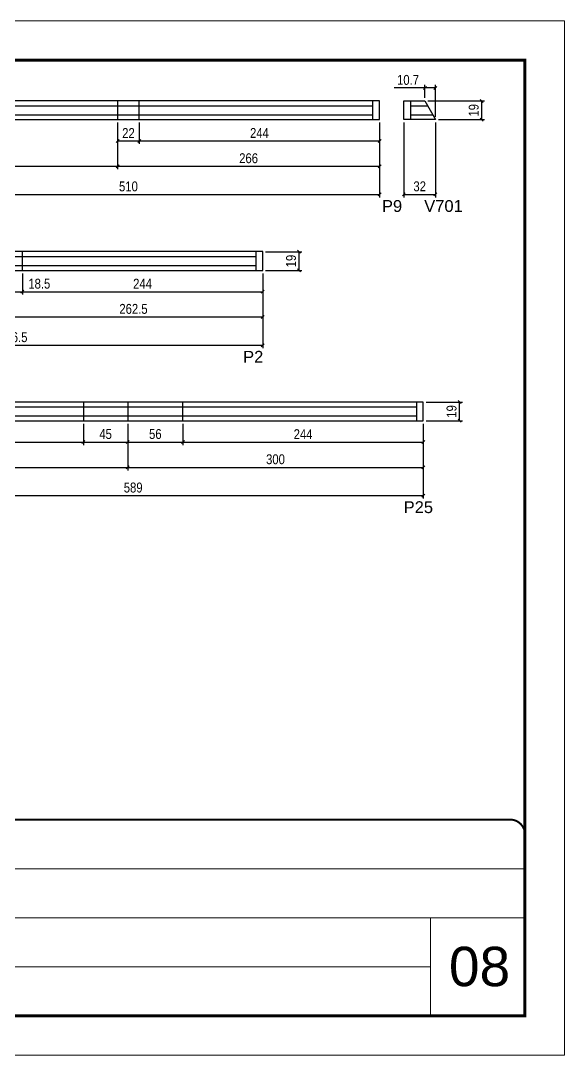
# Model space of a CAD drawing. Extents: x 1959 to 8212, y 239 to 4735.
# Drawn here: x 7660 to 8212, y 2537 to 3587 of the extents above; entities that cross this region are included whole.
import ezdxf

# ---------------------------------------------------------------- set-up
doc = ezdxf.new("R2010")
doc.units = 0
doc.linetypes.add('CONTINUO', pattern=[0])
doc.linetypes.add('DASHED', pattern=[0.75, 0.5, -0.25])
for name, color, linetype in [('5', 5, 'Continuous'), ('COTA', 241, 'Continuous'), ('Painéis', 200, 'Continuous'), ('SARR_2.2x7', 40, 'Continuous')]:
    doc.layers.add(name, color=color, linetype=linetype)
for name, color, linetype, lineweight in [('CARIMBO', 255, 'Continuous', 9), ('Folhas', 255, 'Continuous', 9), ('SARRAFO DE PRESSAO', 251, 'DASHED', 9)]:
    doc.layers.add(name, color=color, linetype=linetype, lineweight=lineweight)
doc.styles.add('ARIAL', font='arial.ttf')
doc.styles.add('COTA TECNICA', font='techl___.ttf', dxfattribs={"height": 10})
doc.styles.add('COTA TECNICA-50', font='techl___.ttf', dxfattribs={"height": 10})
doc.styles.get("Standard").update_dxf_attribs({"font": 'arial.ttf'})
doc.dimstyles.new('COTA PAINEL-50', dxfattribs={"dimtxt": 10, "dimasz": 3, "dimexe": 3, "dimexo": 3, "dimgap": 3, "dimtad": 1, "dimdec": 1, "dimzin": 12, "dimdsep": 46, "dimtxsty": 'COTA TECNICA-50', "dimblk1": 'OBLIQUE', "dimblk2": 'OBLIQUE', "dimsah": 1, "dimcen": 0.9, "dimclrd": 4, "dimclre": 4, "dimclrt": 240, "dimadec": 1, "dimazin": 3, "dimtfac": 1, "dimtdec": 1, "dimtmove": 0, "dimatfit": 3, "dimfxl": 1, "dimtolj": 1, "dimtzin": 12, "dimarcsym": 0})
doc.dimstyles.new('PAINEL', dxfattribs={"dimtxt": 10, "dimasz": 3, "dimexe": 3, "dimexo": 3, "dimgap": 3, "dimtad": 1, "dimdec": 1, "dimzin": 12, "dimdsep": 46, "dimtxsty": 'COTA TECNICA', "dimblk1": 'OBLIQUE', "dimblk2": 'OBLIQUE', "dimsah": 1, "dimcen": 0.9, "dimclrd": 4, "dimclre": 4, "dimclrt": 240, "dimadec": 1, "dimazin": 3, "dimtfac": 1, "dimtdec": 1, "dimtmove": 0, "dimatfit": 3, "dimfxl": 1, "dimtolj": 1, "dimtzin": 12, "dimarcsym": 0})

# ---------------------------------------------------------------- blocks, each defined once
blk = doc.blocks.new('9999999999')
at = {"color": 30, "linetype": 'CONTINUO'}
for p, q in [((98564.6, 34379.6), (99584, 34379.6)), ((98564.6, 34329.8), (99488, 34329.8)), ((99584, 34329.8), (99488, 34329.8)), ((99488, 34329.8), (99488, 34230.2)), ((98564.6, 34280), (99488, 34280))]:
    blk.add_line(p, q, dxfattribs=at)
at = {"color": 30, "linetype": 'CONTINUO', "const_width": 2}
blk.add_lwpolyline([(99584, 34230.2), (99584, 34414.4, 0.414214), (99569, 34429.4), (98229, 34429.4, 0.414214), (98214, 34414.4), (98214, 34245.2, 0.414214), (98229, 34230.2), (99584, 34230.2)], format="xyb", dxfattribs=at)
at = {"layer": 'Folhas'}
blk.add_lwpolyline([(98139, 34190.2), (99624, 34190.2), (99624, 35240.2), (98139, 35240.2)], close=True, dxfattribs=at)
at = {"layer": 'Folhas', "color": 30, "const_width": 3}
blk.add_lwpolyline([(98214, 34230.2), (99584, 34230.2), (99584, 35200.2), (98214, 35200.2)], close=True, dxfattribs=at)
blk = doc.blocks.new('_Oblique')
at = {"color": 0, "linetype": 'ByBlock', "lineweight": -2}
blk.add_line((-0.5, -0.5), (0.5, 0.5), dxfattribs=at)
blk = doc.blocks.new('*D129')
at = {"layer": 'COTA', "color": 4, "linetype": 'ByBlock', "lineweight": -2, "transparency": 16777216}
for p, q in [((7399.5, 3330.2), (7399.5, 3254.3)), ((7906, 3330.2), (7906, 3254.3)), ((7399.5, 3257.3), (7906, 3257.3))]:
    blk.add_line(p, q, dxfattribs=at)
at = {"layer": 'Defpoints', "color": 0, "linetype": 'ByBlock', "transparency": 16777216}
for p in [(7399.5, 3333.2), (7906, 3333.2), (7906, 3257.3)]:
    blk.add_point(p, dxfattribs=at)
at = {"layer": 'COTA', "color": 4, "linetype": 'ByBlock', "lineweight": -2, "transparency": 16777216, "xscale": 3, "yscale": 3, "zscale": 3, "rotation": 180}
blk.add_blockref('_Oblique', (7399.5, 3257.3), dxfattribs=at)
at = {"layer": 'COTA', "color": 4, "linetype": 'ByBlock', "lineweight": -2, "transparency": 16777216, "xscale": 3, "yscale": 3, "zscale": 3}
blk.add_blockref('_Oblique', (7906, 3257.3), dxfattribs=at)
at = {"layer": 'COTA', "color": 240, "linetype": 'ByBlock', "transparency": 16777216, "insert": (7652.8, 3265.4), "char_height": 10, "attachment_point": 5, "style": 'COTA TECNICA-50'}
blk.add_mtext('\\A1;506.5', dxfattribs=at)
blk = doc.blocks.new('*D132')
at = {"layer": 'COTA', "color": 4, "lineweight": -2, "transparency": 16777216}
for p, q in [((7643.5, 3330.2), (7643.5, 3283)), ((7906, 3330.2), (7906, 3283)), ((7643.5, 3286), (7906, 3286))]:
    blk.add_line(p, q, dxfattribs=at)
at = {"layer": 'Defpoints', "color": 0, "transparency": 16777216}
for p in [(7643.5, 3333.2), (7906, 3333.2), (7906, 3286)]:
    blk.add_point(p, dxfattribs=at)
at = {"layer": 'COTA', "color": 4, "lineweight": -2, "transparency": 16777216, "xscale": 3, "yscale": 3, "zscale": 3, "rotation": 180}
blk.add_blockref('_Oblique', (7643.5, 3286), dxfattribs=at)
at = {"layer": 'COTA', "color": 4, "lineweight": -2, "transparency": 16777216, "xscale": 3, "yscale": 3, "zscale": 3}
blk.add_blockref('_Oblique', (7906, 3286), dxfattribs=at)
at = {"layer": 'COTA', "color": 240, "transparency": 16777216, "insert": (7774.8, 3294.1), "char_height": 10, "attachment_point": 5, "style": 'COTA TECNICA'}
blk.add_mtext('\\A1;262.5', dxfattribs=at)
blk = doc.blocks.new('*D130')
at = {"layer": 'COTA', "color": 4, "lineweight": -2, "transparency": 16777216}
for p, q in [((7909, 3352.2), (7945.9, 3352.2)), ((7942.9, 3333.2), (7942.9, 3352.2)), ((7909, 3333.2), (7945.9, 3333.2))]:
    blk.add_line(p, q, dxfattribs=at)
at = {"layer": 'Defpoints', "color": 0, "transparency": 16777216}
for p in [(7906, 3352.2), (7942.9, 3352.2), (7906, 3333.2)]:
    blk.add_point(p, dxfattribs=at)
at = {"layer": 'COTA', "color": 4, "lineweight": -2, "transparency": 16777216, "xscale": 3, "yscale": 3, "zscale": 3}
for p, rotation in [((7942.9, 3352.2), 90), ((7942.9, 3333.2), 270)]:
    blk.add_blockref('_Oblique', p, dxfattribs=dict(at, rotation=rotation))
at = {"layer": 'COTA', "color": 240, "transparency": 16777216, "insert": (7934.8, 3342.7), "char_height": 10, "attachment_point": 5, "rotation": 90, "style": 'COTA TECNICA'}
blk.add_mtext('\\A1;19', dxfattribs=at)
blk = doc.blocks.new('*D133')
at = {"layer": 'COTA', "color": 4, "lineweight": -2, "transparency": 16777216}
for p, q in [((7643.5, 3330.2), (7643.5, 3308.6)), ((7662, 3330.2), (7662, 3308.6)), ((7643.5, 3311.6), (7662, 3311.6)), ((7662, 3311.6), (7693.4, 3311.6))]:
    blk.add_line(p, q, dxfattribs=at)
at = {"layer": 'Defpoints', "color": 0, "transparency": 16777216}
for p in [(7643.5, 3333.2), (7662, 3333.2), (7662, 3311.6)]:
    blk.add_point(p, dxfattribs=at)
at = {"layer": 'COTA', "color": 4, "lineweight": -2, "transparency": 16777216, "xscale": 3, "yscale": 3, "zscale": 3, "rotation": 180}
blk.add_blockref('_Oblique', (7643.5, 3311.6), dxfattribs=at)
at = {"layer": 'COTA', "color": 4, "lineweight": -2, "transparency": 16777216, "xscale": 3, "yscale": 3, "zscale": 3}
blk.add_blockref('_Oblique', (7662, 3311.6), dxfattribs=at)
at = {"layer": 'COTA', "color": 240, "transparency": 16777216, "insert": (7679.2, 3319.7), "char_height": 10, "attachment_point": 5, "style": 'COTA TECNICA'}
blk.add_mtext('\\A1;18.5', dxfattribs=at)
blk = doc.blocks.new('*D134')
at = {"layer": 'COTA', "color": 4, "lineweight": -2, "transparency": 16777216}
for p, q in [((7662, 3330.2), (7662, 3308.6)), ((7906, 3330.2), (7906, 3308.6)), ((7662, 3311.6), (7906, 3311.6))]:
    blk.add_line(p, q, dxfattribs=at)
at = {"layer": 'Defpoints', "color": 0, "transparency": 16777216}
for p in [(7662, 3333.2), (7906, 3333.2), (7906, 3311.6)]:
    blk.add_point(p, dxfattribs=at)
at = {"layer": 'COTA', "color": 4, "lineweight": -2, "transparency": 16777216, "xscale": 3, "yscale": 3, "zscale": 3, "rotation": 180}
blk.add_blockref('_Oblique', (7662, 3311.6), dxfattribs=at)
at = {"layer": 'COTA', "color": 4, "lineweight": -2, "transparency": 16777216, "xscale": 3, "yscale": 3, "zscale": 3}
blk.add_blockref('_Oblique', (7906, 3311.6), dxfattribs=at)
at = {"layer": 'COTA', "color": 240, "transparency": 16777216, "insert": (7784, 3319.7), "char_height": 10, "attachment_point": 5, "style": 'COTA TECNICA'}
blk.add_mtext('\\A1;244', dxfattribs=at)
blk = doc.blocks.new('*D175')
at = {"layer": 'COTA', "color": 4, "linetype": 'ByBlock', "lineweight": -2, "transparency": 16777216}
for p, q in [((7514.7, 3483.2), (7514.7, 3407.3)), ((8024.7, 3483.2), (8024.7, 3407.3)), ((7514.7, 3410.3), (8024.7, 3410.3))]:
    blk.add_line(p, q, dxfattribs=at)
at = {"layer": 'Defpoints', "color": 0, "linetype": 'ByBlock', "transparency": 16777216}
for p in [(7514.7, 3486.2), (8024.7, 3486.2), (8024.7, 3410.3)]:
    blk.add_point(p, dxfattribs=at)
at = {"layer": 'COTA', "color": 4, "linetype": 'ByBlock', "lineweight": -2, "transparency": 16777216, "xscale": 3, "yscale": 3, "zscale": 3, "rotation": 180}
blk.add_blockref('_Oblique', (7514.7, 3410.3), dxfattribs=at)
at = {"layer": 'COTA', "color": 4, "linetype": 'ByBlock', "lineweight": -2, "transparency": 16777216, "xscale": 3, "yscale": 3, "zscale": 3}
blk.add_blockref('_Oblique', (8024.7, 3410.3), dxfattribs=at)
at = {"layer": 'COTA', "color": 240, "linetype": 'ByBlock', "transparency": 16777216, "insert": (7769.7, 3418.4), "char_height": 10, "attachment_point": 5, "style": 'COTA TECNICA-50'}
blk.add_mtext('\\A1;510', dxfattribs=at)
blk = doc.blocks.new('*D178')
at = {"layer": 'COTA', "color": 4, "lineweight": -2, "transparency": 16777216}
for p, q in [((7514.7, 3483.2), (7514.7, 3435.9)), ((7758.7, 3483.2), (7758.7, 3435.9)), ((7514.7, 3438.9), (7758.7, 3438.9))]:
    blk.add_line(p, q, dxfattribs=at)
at = {"layer": 'Defpoints', "color": 0, "transparency": 16777216}
for p in [(7514.7, 3486.2), (7758.7, 3486.2), (7758.7, 3438.9)]:
    blk.add_point(p, dxfattribs=at)
at = {"layer": 'COTA', "color": 4, "lineweight": -2, "transparency": 16777216, "xscale": 3, "yscale": 3, "zscale": 3, "rotation": 180}
blk.add_blockref('_Oblique', (7514.7, 3438.9), dxfattribs=at)
at = {"layer": 'COTA', "color": 4, "lineweight": -2, "transparency": 16777216, "xscale": 3, "yscale": 3, "zscale": 3}
blk.add_blockref('_Oblique', (7758.7, 3438.9), dxfattribs=at)
at = {"layer": 'COTA', "color": 240, "transparency": 16777216, "insert": (7636.7, 3447), "char_height": 10, "attachment_point": 5, "style": 'COTA TECNICA'}
blk.add_mtext('\\A1;244', dxfattribs=at)
blk = doc.blocks.new('*D179')
at = {"layer": 'COTA', "color": 4, "lineweight": -2, "transparency": 16777216}
for p, q in [((7758.7, 3483.2), (7758.7, 3435.9)), ((8024.7, 3483.2), (8024.7, 3435.9)), ((7758.7, 3438.9), (8024.7, 3438.9))]:
    blk.add_line(p, q, dxfattribs=at)
at = {"layer": 'Defpoints', "color": 0, "transparency": 16777216}
for p in [(7758.7, 3486.2), (8024.7, 3486.2), (8024.7, 3438.9)]:
    blk.add_point(p, dxfattribs=at)
at = {"layer": 'COTA', "color": 4, "lineweight": -2, "transparency": 16777216, "xscale": 3, "yscale": 3, "zscale": 3, "rotation": 180}
blk.add_blockref('_Oblique', (7758.7, 3438.9), dxfattribs=at)
at = {"layer": 'COTA', "color": 4, "lineweight": -2, "transparency": 16777216, "xscale": 3, "yscale": 3, "zscale": 3}
blk.add_blockref('_Oblique', (8024.7, 3438.9), dxfattribs=at)
at = {"layer": 'COTA', "color": 240, "transparency": 16777216, "insert": (7891.7, 3447), "char_height": 10, "attachment_point": 5, "style": 'COTA TECNICA'}
blk.add_mtext('\\A1;266', dxfattribs=at)
blk = doc.blocks.new('*D180')
at = {"layer": 'COTA', "color": 4, "lineweight": -2, "transparency": 16777216}
for p, q in [((7758.7, 3483.2), (7758.7, 3461.6)), ((7780.7, 3483.2), (7780.7, 3461.6)), ((7758.7, 3464.6), (7780.7, 3464.6))]:
    blk.add_line(p, q, dxfattribs=at)
at = {"layer": 'Defpoints', "color": 0, "transparency": 16777216}
for p in [(7758.7, 3486.2), (7780.7, 3486.2), (7780.7, 3464.6)]:
    blk.add_point(p, dxfattribs=at)
at = {"layer": 'COTA', "color": 4, "lineweight": -2, "transparency": 16777216, "xscale": 3, "yscale": 3, "zscale": 3, "rotation": 180}
blk.add_blockref('_Oblique', (7758.7, 3464.6), dxfattribs=at)
at = {"layer": 'COTA', "color": 4, "lineweight": -2, "transparency": 16777216, "xscale": 3, "yscale": 3, "zscale": 3}
blk.add_blockref('_Oblique', (7780.7, 3464.6), dxfattribs=at)
at = {"layer": 'COTA', "color": 240, "transparency": 16777216, "insert": (7769.7, 3472.6), "char_height": 10, "attachment_point": 5, "style": 'COTA TECNICA'}
blk.add_mtext('\\A1;22', dxfattribs=at)
blk = doc.blocks.new('*D181')
at = {"layer": 'COTA', "color": 4, "lineweight": -2, "transparency": 16777216}
for p, q in [((7780.7, 3483.2), (7780.7, 3461.6)), ((8024.7, 3483.2), (8024.7, 3461.6)), ((7780.7, 3464.6), (8024.7, 3464.6))]:
    blk.add_line(p, q, dxfattribs=at)
at = {"layer": 'Defpoints', "color": 0, "transparency": 16777216}
for p in [(7780.7, 3486.2), (8024.7, 3486.2), (8024.7, 3464.6)]:
    blk.add_point(p, dxfattribs=at)
at = {"layer": 'COTA', "color": 4, "lineweight": -2, "transparency": 16777216, "xscale": 3, "yscale": 3, "zscale": 3, "rotation": 180}
blk.add_blockref('_Oblique', (7780.7, 3464.6), dxfattribs=at)
at = {"layer": 'COTA', "color": 4, "lineweight": -2, "transparency": 16777216, "xscale": 3, "yscale": 3, "zscale": 3}
blk.add_blockref('_Oblique', (8024.7, 3464.6), dxfattribs=at)
at = {"layer": 'COTA', "color": 240, "transparency": 16777216, "insert": (7902.7, 3472.7), "char_height": 10, "attachment_point": 5, "style": 'COTA TECNICA'}
blk.add_mtext('\\A1;244', dxfattribs=at)
blk = doc.blocks.new('*D177')
at = {"layer": 'COTA', "color": 4, "lineweight": -2, "transparency": 16777216}
for p, q in [((8073.7, 3505.2), (8131.3, 3505.2)), ((8128.3, 3505.2), (8128.3, 3486.2)), ((8084.4, 3486.2), (8131.3, 3486.2))]:
    blk.add_line(p, q, dxfattribs=at)
at = {"layer": 'Defpoints', "color": 0, "transparency": 16777216}
for p in [(8070.7, 3505.2), (8081.4, 3486.2), (8128.3, 3486.2)]:
    blk.add_point(p, dxfattribs=at)
at = {"layer": 'COTA', "color": 4, "lineweight": -2, "transparency": 16777216, "xscale": 3, "yscale": 3, "zscale": 3}
for p, rotation in [((8128.3, 3505.2), 90), ((8128.3, 3486.2), 270)]:
    blk.add_blockref('_Oblique', p, dxfattribs=dict(at, rotation=rotation))
at = {"layer": 'COTA', "color": 240, "transparency": 16777216, "insert": (8120.3, 3495.7), "char_height": 10, "attachment_point": 5, "rotation": 90, "style": 'COTA TECNICA'}
blk.add_mtext('\\A1;19', dxfattribs=at)
blk = doc.blocks.new('*D176')
at = {"layer": 'COTA', "color": 4, "lineweight": -2, "transparency": 16777216}
for p, q in [((8049.3, 3483.2), (8049.3, 3407.3)), ((8081.4, 3483.2), (8081.4, 3407.3)), ((8049.3, 3410.3), (8081.4, 3410.3))]:
    blk.add_line(p, q, dxfattribs=at)
at = {"layer": 'Defpoints', "color": 0, "transparency": 16777216}
for p in [(8049.3, 3486.2), (8081.4, 3486.2), (8081.4, 3410.3)]:
    blk.add_point(p, dxfattribs=at)
at = {"layer": 'COTA', "color": 4, "lineweight": -2, "transparency": 16777216, "xscale": 3, "yscale": 3, "zscale": 3, "rotation": 180}
blk.add_blockref('_Oblique', (8049.3, 3410.3), dxfattribs=at)
at = {"layer": 'COTA', "color": 4, "lineweight": -2, "transparency": 16777216, "xscale": 3, "yscale": 3, "zscale": 3}
blk.add_blockref('_Oblique', (8081.4, 3410.3), dxfattribs=at)
at = {"layer": 'COTA', "color": 240, "transparency": 16777216, "insert": (8065.4, 3418.5), "char_height": 10, "attachment_point": 5, "style": 'COTA TECNICA'}
blk.add_mtext('\\A1;32', dxfattribs=at)
blk = doc.blocks.new('*D182')
at = {"layer": 'COTA', "color": 4, "lineweight": -2, "transparency": 16777216}
for p, q in [((8070.7, 3518.4), (8039.5, 3518.4)), ((8070.7, 3508.2), (8070.7, 3521.4)), ((8081.4, 3518.4), (8070.7, 3518.4)), ((8081.4, 3489.2), (8081.4, 3521.4))]:
    blk.add_line(p, q, dxfattribs=at)
at = {"layer": 'Defpoints', "color": 0, "transparency": 16777216}
for p in [(8070.7, 3518.4), (8070.7, 3505.2), (8081.4, 3486.2)]:
    blk.add_point(p, dxfattribs=at)
at = {"layer": 'COTA', "color": 4, "lineweight": -2, "transparency": 16777216, "xscale": 3, "yscale": 3, "zscale": 3, "rotation": 180}
blk.add_blockref('_Oblique', (8070.7, 3518.4), dxfattribs=at)
at = {"layer": 'COTA', "color": 4, "lineweight": -2, "transparency": 16777216, "xscale": 3, "yscale": 3, "zscale": 3}
blk.add_blockref('_Oblique', (8081.4, 3518.4), dxfattribs=at)
at = {"layer": 'COTA', "color": 240, "transparency": 16777216, "insert": (8053.6, 3526.5), "char_height": 10, "attachment_point": 5, "style": 'COTA TECNICA'}
blk.add_mtext('\\A1;10.7', dxfattribs=at)
blk = doc.blocks.new('*D183')
at = {"layer": 'COTA', "color": 4, "linetype": 'ByBlock', "lineweight": -2, "transparency": 16777216}
for p, q in [((7480, 3177.6), (7480, 3101.7)), ((8069, 3177.6), (8069, 3101.7)), ((7480, 3104.7), (8069, 3104.7))]:
    blk.add_line(p, q, dxfattribs=at)
at = {"layer": 'Defpoints', "color": 0, "linetype": 'ByBlock', "transparency": 16777216}
for p in [(7480, 3180.6), (8069, 3180.6), (8069, 3104.7)]:
    blk.add_point(p, dxfattribs=at)
at = {"layer": 'COTA', "color": 4, "linetype": 'ByBlock', "lineweight": -2, "transparency": 16777216, "xscale": 3, "yscale": 3, "zscale": 3, "rotation": 180}
blk.add_blockref('_Oblique', (7480, 3104.7), dxfattribs=at)
at = {"layer": 'COTA', "color": 4, "linetype": 'ByBlock', "lineweight": -2, "transparency": 16777216, "xscale": 3, "yscale": 3, "zscale": 3}
blk.add_blockref('_Oblique', (8069, 3104.7), dxfattribs=at)
at = {"layer": 'COTA', "color": 240, "linetype": 'ByBlock', "transparency": 16777216, "insert": (7774.5, 3112.8), "char_height": 10, "attachment_point": 5, "style": 'COTA TECNICA-50'}
blk.add_mtext('\\A1;589', dxfattribs=at)
blk = doc.blocks.new('*D189')
at = {"layer": 'COTA', "color": 4, "lineweight": -2, "transparency": 16777216}
for p, q in [((7480, 3177.6), (7480, 3130.3)), ((7769, 3177.6), (7769, 3130.3)), ((7480, 3133.3), (7769, 3133.3))]:
    blk.add_line(p, q, dxfattribs=at)
at = {"layer": 'Defpoints', "color": 0, "transparency": 16777216}
for p in [(7480, 3180.6), (7769, 3180.6), (7769, 3133.3)]:
    blk.add_point(p, dxfattribs=at)
at = {"layer": 'COTA', "color": 4, "lineweight": -2, "transparency": 16777216, "xscale": 3, "yscale": 3, "zscale": 3, "rotation": 180}
blk.add_blockref('_Oblique', (7480, 3133.3), dxfattribs=at)
at = {"layer": 'COTA', "color": 4, "lineweight": -2, "transparency": 16777216, "xscale": 3, "yscale": 3, "zscale": 3}
blk.add_blockref('_Oblique', (7769, 3133.3), dxfattribs=at)
at = {"layer": 'COTA', "color": 240, "transparency": 16777216, "insert": (7624.5, 3141.4), "char_height": 10, "attachment_point": 5, "style": 'COTA TECNICA'}
blk.add_mtext('\\A1;289', dxfattribs=at)
blk = doc.blocks.new('*D190')
at = {"layer": 'COTA', "color": 4, "lineweight": -2, "transparency": 16777216}
for p, q in [((7769, 3177.6), (7769, 3130.3)), ((8069, 3177.6), (8069, 3130.3)), ((7769, 3133.3), (8069, 3133.3))]:
    blk.add_line(p, q, dxfattribs=at)
at = {"layer": 'Defpoints', "color": 0, "transparency": 16777216}
for p in [(7769, 3180.6), (8069, 3180.6), (8069, 3133.3)]:
    blk.add_point(p, dxfattribs=at)
at = {"layer": 'COTA', "color": 4, "lineweight": -2, "transparency": 16777216, "xscale": 3, "yscale": 3, "zscale": 3, "rotation": 180}
blk.add_blockref('_Oblique', (7769, 3133.3), dxfattribs=at)
at = {"layer": 'COTA', "color": 4, "lineweight": -2, "transparency": 16777216, "xscale": 3, "yscale": 3, "zscale": 3}
blk.add_blockref('_Oblique', (8069, 3133.3), dxfattribs=at)
at = {"layer": 'COTA', "color": 240, "transparency": 16777216, "insert": (7919, 3141.5), "char_height": 10, "attachment_point": 5, "style": 'COTA TECNICA'}
blk.add_mtext('\\A1;300', dxfattribs=at)
blk = doc.blocks.new('*D184')
at = {"layer": 'COTA', "color": 4, "lineweight": -2, "transparency": 16777216}
for p, q in [((8072, 3199.6), (8108.9, 3199.6)), ((8105.9, 3180.6), (8105.9, 3199.6)), ((8072, 3180.6), (8108.9, 3180.6))]:
    blk.add_line(p, q, dxfattribs=at)
at = {"layer": 'Defpoints', "color": 0, "transparency": 16777216}
for p in [(8069, 3199.6), (8105.9, 3199.6), (8069, 3180.6)]:
    blk.add_point(p, dxfattribs=at)
at = {"layer": 'COTA', "color": 4, "lineweight": -2, "transparency": 16777216, "xscale": 3, "yscale": 3, "zscale": 3}
for p, rotation in [((8105.9, 3199.6), 90), ((8105.9, 3180.6), 270)]:
    blk.add_blockref('_Oblique', p, dxfattribs=dict(at, rotation=rotation))
at = {"layer": 'COTA', "color": 240, "transparency": 16777216, "insert": (8097.8, 3190.1), "char_height": 10, "attachment_point": 5, "rotation": 90, "style": 'COTA TECNICA'}
blk.add_mtext('\\A1;19', dxfattribs=at)
blk = doc.blocks.new('*D191')
at = {"layer": 'COTA', "color": 4, "lineweight": -2, "transparency": 16777216}
for p, q in [((7769, 3177.6), (7769, 3156)), ((7825, 3177.6), (7825, 3156)), ((7769, 3159), (7825, 3159))]:
    blk.add_line(p, q, dxfattribs=at)
at = {"layer": 'Defpoints', "color": 0, "transparency": 16777216}
for p in [(7769, 3180.6), (7825, 3180.6), (7825, 3159)]:
    blk.add_point(p, dxfattribs=at)
at = {"layer": 'COTA', "color": 4, "lineweight": -2, "transparency": 16777216, "xscale": 3, "yscale": 3, "zscale": 3, "rotation": 180}
blk.add_blockref('_Oblique', (7769, 3159), dxfattribs=at)
at = {"layer": 'COTA', "color": 4, "lineweight": -2, "transparency": 16777216, "xscale": 3, "yscale": 3, "zscale": 3}
blk.add_blockref('_Oblique', (7825, 3159), dxfattribs=at)
at = {"layer": 'COTA', "color": 240, "transparency": 16777216, "insert": (7797, 3167.1), "char_height": 10, "attachment_point": 5, "style": 'COTA TECNICA'}
blk.add_mtext('\\A1;56', dxfattribs=at)
blk = doc.blocks.new('*D192')
at = {"layer": 'COTA', "color": 4, "lineweight": -2, "transparency": 16777216}
for p, q in [((7825, 3177.6), (7825, 3156)), ((8069, 3177.6), (8069, 3156)), ((7825, 3159), (8069, 3159))]:
    blk.add_line(p, q, dxfattribs=at)
at = {"layer": 'Defpoints', "color": 0, "transparency": 16777216}
for p in [(7825, 3180.6), (8069, 3180.6), (8069, 3159)]:
    blk.add_point(p, dxfattribs=at)
at = {"layer": 'COTA', "color": 4, "lineweight": -2, "transparency": 16777216, "xscale": 3, "yscale": 3, "zscale": 3, "rotation": 180}
blk.add_blockref('_Oblique', (7825, 3159), dxfattribs=at)
at = {"layer": 'COTA', "color": 4, "lineweight": -2, "transparency": 16777216, "xscale": 3, "yscale": 3, "zscale": 3}
blk.add_blockref('_Oblique', (8069, 3159), dxfattribs=at)
at = {"layer": 'COTA', "color": 240, "transparency": 16777216, "insert": (7947, 3167), "char_height": 10, "attachment_point": 5, "style": 'COTA TECNICA'}
blk.add_mtext('\\A1;244', dxfattribs=at)
blk = doc.blocks.new('*D187')
at = {"layer": 'COTA', "color": 4, "lineweight": -2, "transparency": 16777216}
for p, q in [((7480, 3177.6), (7480, 3156)), ((7724, 3177.6), (7724, 3156)), ((7480, 3159), (7724, 3159))]:
    blk.add_line(p, q, dxfattribs=at)
at = {"layer": 'Defpoints', "color": 0, "transparency": 16777216}
for p in [(7480, 3180.6), (7724, 3180.6), (7724, 3159)]:
    blk.add_point(p, dxfattribs=at)
at = {"layer": 'COTA', "color": 4, "lineweight": -2, "transparency": 16777216, "xscale": 3, "yscale": 3, "zscale": 3, "rotation": 180}
blk.add_blockref('_Oblique', (7480, 3159), dxfattribs=at)
at = {"layer": 'COTA', "color": 4, "lineweight": -2, "transparency": 16777216, "xscale": 3, "yscale": 3, "zscale": 3}
blk.add_blockref('_Oblique', (7724, 3159), dxfattribs=at)
at = {"layer": 'COTA', "color": 240, "transparency": 16777216, "insert": (7602, 3167), "char_height": 10, "attachment_point": 5, "style": 'COTA TECNICA'}
blk.add_mtext('\\A1;244', dxfattribs=at)
blk = doc.blocks.new('*D188')
at = {"layer": 'COTA', "color": 4, "lineweight": -2, "transparency": 16777216}
for p, q in [((7724, 3177.6), (7724, 3156)), ((7769, 3177.6), (7769, 3156)), ((7724, 3159), (7769, 3159))]:
    blk.add_line(p, q, dxfattribs=at)
at = {"layer": 'Defpoints', "color": 0, "transparency": 16777216}
for p in [(7724, 3180.6), (7769, 3180.6), (7769, 3159)]:
    blk.add_point(p, dxfattribs=at)
at = {"layer": 'COTA', "color": 4, "lineweight": -2, "transparency": 16777216, "xscale": 3, "yscale": 3, "zscale": 3, "rotation": 180}
blk.add_blockref('_Oblique', (7724, 3159), dxfattribs=at)
at = {"layer": 'COTA', "color": 4, "lineweight": -2, "transparency": 16777216, "xscale": 3, "yscale": 3, "zscale": 3}
blk.add_blockref('_Oblique', (7769, 3159), dxfattribs=at)
at = {"layer": 'COTA', "color": 240, "transparency": 16777216, "insert": (7746.5, 3167.1), "char_height": 10, "attachment_point": 5, "style": 'COTA TECNICA'}
blk.add_mtext('\\A1;45', dxfattribs=at)

msp = doc.modelspace()

# ---------------------------------------------------------------- linework, layer by layer
at = {"layer": 'Painéis', "linetype": 'ByBlock'}
for p, q in [((8024.65, 3505.23), (7514.65, 3505.23)), ((7758.65, 3505.23), (7758.65, 3486.23)), ((7780.65, 3486.23), (7780.65, 3505.23)), ((8024.65, 3486.23), (8024.65, 3505.23)), ((7514.65, 3486.23), (8024.65, 3486.23)), ((7906.02, 3352.24), (7399.52, 3352.24)), ((7662.02, 3333.24), (7662.02, 3352.24)), ((7906.02, 3333.24), (7906.02, 3352.24)), ((7399.52, 3333.24), (7906.02, 3333.24)), ((8069.05, 3199.6), (7480.05, 3199.6)), ((7724.05, 3199.6), (7724.05, 3180.6)), ((7769.05, 3199.6), (7769.05, 3180.6)), ((7825.05, 3180.6), (7825.05, 3199.6)), ((8069.05, 3180.6), (8069.05, 3199.6)), ((7480.05, 3180.6), (8069.05, 3180.6))]:
    msp.add_line(p, q, dxfattribs=at)
msp.add_lwpolyline([(8070.72, 3505.23), (8081.38, 3486.23), (8059.64, 3486.23), (8049.34, 3486.23), (8049.34, 3505.23)], close=True, dxfattribs=at)
at = {"layer": 'SARR_2.2x7', "linetype": 'Continuous'}
for p, q in [((7521.65, 3500.23), (7758.65, 3500.23)), ((7758.65, 3500.23), (8017.65, 3500.23)), ((8017.65, 3505.23), (8017.65, 3486.23)), ((8056.34, 3486.23), (8056.34, 3505.23)), ((8056.34, 3500.23), (8073.52, 3500.23)), ((7521.65, 3491.23), (7758.65, 3491.23)), ((7758.65, 3491.23), (8017.65, 3491.23)), ((8056.34, 3491.23), (8078.58, 3491.23)), ((7899.02, 3352.24), (7899.02, 3333.24)), ((7643.52, 3347.24), (7899.02, 3347.24)), ((7643.52, 3338.24), (7899.02, 3338.24)), ((7487.05, 3194.6), (7769.05, 3194.6)), ((7769.05, 3194.6), (8062.05, 3194.6)), ((8062.05, 3199.6), (8062.05, 3180.6)), ((7487.05, 3185.6), (7769.05, 3185.6)), ((7769.05, 3185.6), (8062.05, 3185.6))]:
    msp.add_line(p, q, dxfattribs=at)

# ---------------------------------------------------------------- block references
at = {"layer": 'SARRAFO DE PRESSAO', "color": 6, "linetype": 'ByBlock'}
msp.add_blockref('9999999999', (-91411.71, -31653.56), dxfattribs=at)

# ---------------------------------------------------------------- texts
at = {"layer": '5', "linetype": 'Continuous'}
for s, p in [('P9', (8027.1, 3392.57)), ('V701', (8070.01, 3392.57)), ('P2', (7886.13, 3239.58)), ('P25', (8049.15, 3086.94))]:
    msp.add_text(s, height=12, rotation=359.99996, dxfattribs=at).set_placement(p)
at = {"layer": 'CARIMBO', "style": 'ARIAL'}
msp.add_text('08', height=40, dxfattribs=at).set_placement((8095.13, 2606.79))

# ---------------------------------------------------------------- dimensions: what is measured, and where the dimension line sits
at = {"layer": 'COTA'}
for base, p1, p2, picture, middle in [((8070.72, 3518.39), (8081.38, 3486.23), (8070.72, 3505.23), '*D182', (8053.63, 3526.49)), ((7758.65, 3438.95), (7514.65, 3486.23), (7758.65, 3486.23), '*D178', (7636.65, 3447.02)), ((7780.65, 3464.58), (7758.65, 3486.23), (7780.65, 3486.23), '*D180', (7769.65, 3472.58)), ((8081.38, 3410.32), (8049.34, 3486.23), (8081.38, 3486.23), '*D176', (8065.36, 3418.54)), ((7662.02, 3311.6), (7643.52, 3333.24), (7662.02, 3333.24), '*D133', (7679.19, 3319.73)), ((7769.05, 3133.32), (7480.05, 3180.6), (7769.05, 3180.6), '*D189', (7624.55, 3141.42)), ((7724.05, 3158.96), (7480.05, 3180.6), (7724.05, 3180.6), '*D187', (7602.05, 3167.03)), ((7825.05, 3158.96), (7769.05, 3180.6), (7825.05, 3180.6), '*D191', (7797.05, 3167.07))]:
    dim = msp.add_linear_dim(base=base, p1=p1, p2=p2, dimstyle='PAINEL', dxfattribs=at)
    dim.commit()
    dim.dimension.update_dxf_attribs({"geometry": picture, "text_midpoint": middle})
for base, p1, p2, picture, middle in [((8128.35, 3486.23), (8070.72, 3505.23), (8081.38, 3486.23), '*D177', (8120.26, 3495.73)), ((7942.91, 3352.24), (7906.02, 3333.24), (7906.02, 3352.24), '*D130', (7934.82, 3342.74)), ((8105.93, 3199.6), (8069.05, 3180.6), (8069.05, 3199.6), '*D184', (8097.85, 3190.1))]:
    dim = msp.add_linear_dim(base=base, p1=p1, p2=p2, angle=90, dimstyle='PAINEL', dxfattribs=at)
    dim.commit()
    dim.dimension.update_dxf_attribs({"geometry": picture, "text_midpoint": middle})
at = {"layer": 'COTA', "color": 1, "linetype": 'ByBlock'}
for base, p1, p2, picture, middle in [((8024.65, 3410.32), (7514.65, 3486.23), (8024.65, 3486.23), '*D175', (7769.65, 3418.43)), ((7906.02, 3257.34), (7399.52, 3333.24), (7906.02, 3333.24), '*D129', (7652.77, 3265.45)), ((8069.05, 3104.7), (7480.05, 3180.6), (8069.05, 3180.6), '*D183', (7774.55, 3112.84))]:
    dim = msp.add_linear_dim(base=base, p1=p1, p2=p2, dimstyle='COTA PAINEL-50', override={"dimarcsym": 1}, dxfattribs=at)
    dim.commit()
    dim.dimension.update_dxf_attribs({"geometry": picture, "text_midpoint": middle})
at = {"layer": 'COTA'}
for base, p1, p2, picture, middle in [((8024.65, 3438.95), (7758.65, 3486.23), (8024.65, 3486.23), '*D179', (7891.65, 3447.05)), ((8024.65, 3464.58), (7780.65, 3486.23), (8024.65, 3486.23), '*D181', (7902.65, 3472.66)), ((7906.02, 3285.96), (7643.52, 3333.24), (7906.02, 3333.24), '*D132', (7774.77, 3294.07)), ((7906.02, 3311.6), (7662.02, 3333.24), (7906.02, 3333.24), '*D134', (7784.02, 3319.67)), ((7769.05, 3158.96), (7724.05, 3180.6), (7769.05, 3180.6), '*D188', (7746.55, 3167.07)), ((8069.05, 3133.32), (7769.05, 3180.6), (8069.05, 3180.6), '*D190', (7919.05, 3141.54)), ((8069.05, 3158.96), (7825.05, 3180.6), (8069.05, 3180.6), '*D192', (7947.05, 3167.03))]:
    dim = msp.add_linear_dim(base=base, p1=p1, p2=p2, dimstyle='PAINEL', override={"dimtmove": 1}, dxfattribs=at)
    dim.commit()
    dim.dimension.update_dxf_attribs({"geometry": picture, "text_midpoint": middle})

doc.saveas('drawing.dxf')
